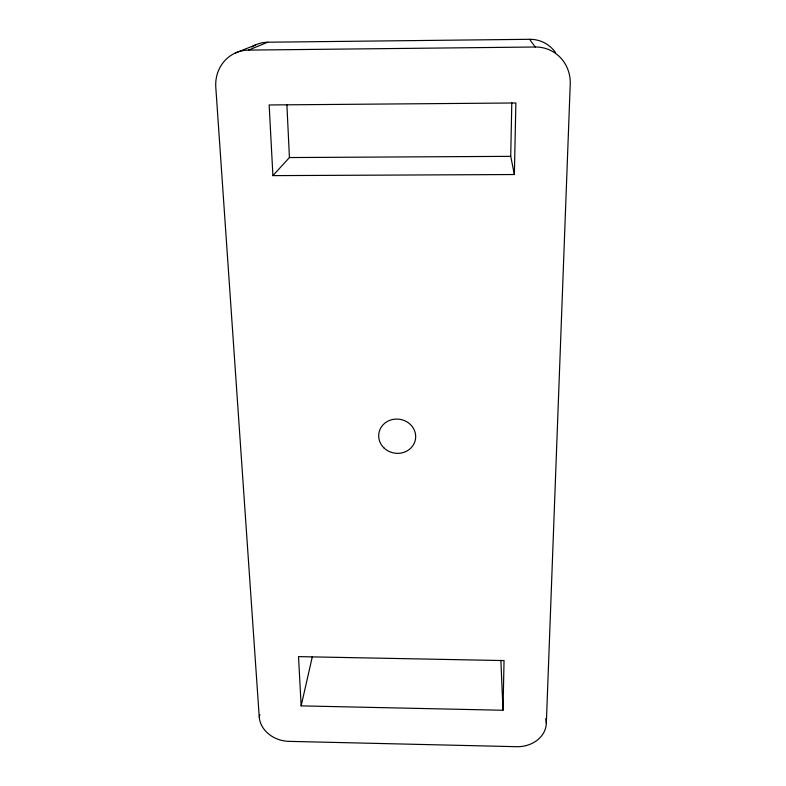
<?xml version="1.0" encoding="UTF-8"?>
<svg xmlns="http://www.w3.org/2000/svg" width="786" height="786" viewBox="0 0 786 786"><rect width="100%" height="100%" fill="white"/><g stroke="black" fill="none" stroke-linecap="round" stroke-linejoin="round"><path stroke-width="1.18" d="M514.368 174.531L515.881 102.976L269.146 104.96L272.909 175.622L514.368 174.531L510.723 156.345L511.794 102.76M503.001 710.259L504.052 660.574L298.523 656.615L301.146 705.877L503.001 710.259L500.879 660.309M267.721 42.218L248.533 50.098A36.922 34.545 63.9 0 0 215.796 87.275L259.242 716.97A28.61 23.747 11.9 0 0 288.973 741.355L516.608 746.7A29.043 24.199 0.7 0 0 546.329 723.375L570.233 84.112A37.325 35.635 -64.4 0 0 535.227 47.003L529.626 39.3L267.721 42.218A33.788 31.715 66.7 0 0 251.834 46.963M301.146 705.877L312.356 656.595M259.242 716.97L259.891 714.651M272.909 175.622L289.425 157.554L286.89 104.577M235.191 53.075L255.509 44.959M248.533 50.098L535.227 47.003M289.425 157.554L510.723 156.345M545.848 718.532L546.329 723.375M529.626 39.3A34.171 32.58 -66.5 0 1 555.525 52.515M384.216 448.158A18.54 17.125 8.8 0 0 415.096 440.897A18.54 17.125 8.8 0 0 392.224 419.577A18.54 17.125 8.8 0 0 384.216 448.158"/></g></svg>
